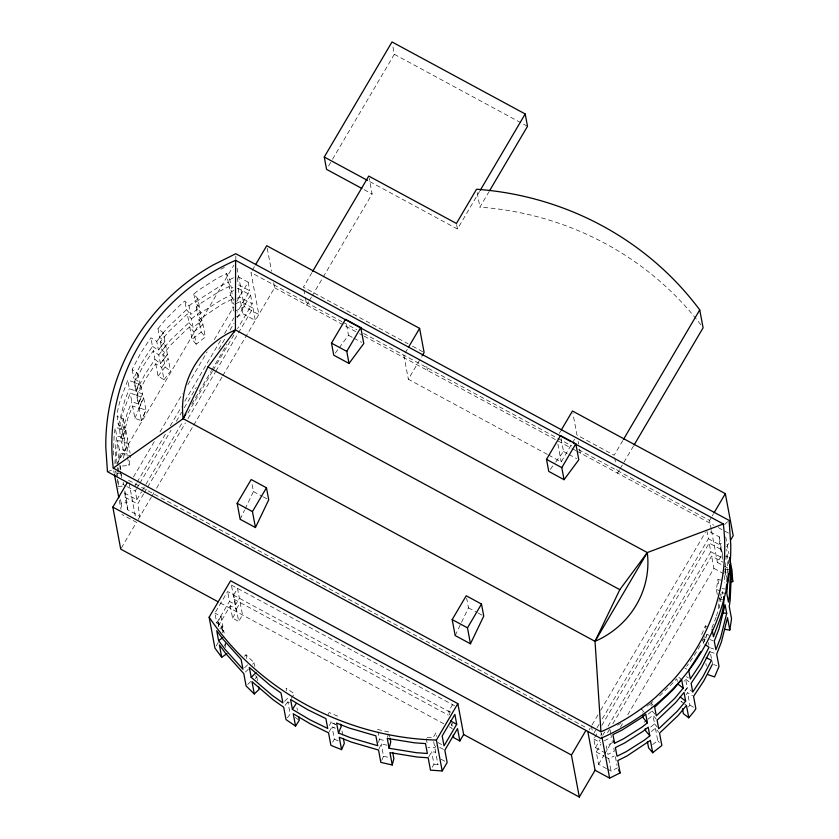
<?xml version="1.0" encoding="UTF-8"?>
<svg xmlns="http://www.w3.org/2000/svg" width="839" height="839" viewBox="0 0 839 839"><rect width="100%" height="100%" fill="white"/><g stroke="black" fill="none" stroke-linecap="round" stroke-linejoin="round"><path stroke-width="0.63" stroke-dasharray="4.2 3.15" d="M113.338 455.021L114.251 433.815L115.195 427.691L121.686 428.54L123.302 437.192L116.81 436.343L115.195 427.691M114.953 463.663L115.866 442.457L116.81 436.343M115.981 463.002L117.617 440.664L124.109 441.524L125.735 450.165L119.243 449.316L117.617 440.664M117.387 476.636L117.544 472.902M117.596 471.654L117.817 466.662M117.869 465.414L119.243 449.316M118.572 472.231L118.781 467.25M725.588 568.129L724.382 580.483L724.844 582.958M725.641 566.881L726.238 553.163M727.371 573.037L727.853 561.815L726.731 549.503M600.997 735.803L601.217 733.213L601.699 735.772M123.302 437.192L124.822 427.313L118.54 425.1C113.999 409.705 123.165 394.435 127.727 380.046L134.24 382.332L135.866 390.984L129.353 388.698L127.727 380.046M118.54 425.1L124.633 400.843L129.353 388.698M125.735 450.165L127.465 438.923L120.973 438.073C116.432 422.678 125.588 407.408 130.16 393.019L136.673 395.305L138.288 403.958L131.775 401.671L130.16 393.019M121.686 428.54L123.207 418.661L116.925 416.448M120.973 438.073L127.056 413.816L131.775 401.671M119.107 459.762L120.05 453.647L126.752 453.133L128.273 443.254L121.781 442.394L127.864 418.137L132.583 405.992L139.096 408.278L141.413 420.643L134.901 418.346L132.583 405.992M124.109 441.524L125.84 430.271L119.348 429.421M123.574 458.125L124.088 454.759L121.781 442.394M122.358 466.002L129.059 465.488L130.58 455.608L124.088 454.759M717.293 594.463L716.37 589.523L717.89 579.634L724.382 580.483M718.971 601.353L719.547 597.609M378.546 742.525L379.354 739.337L377.969 731.923M387.545 737.345L388.363 734.156M716.558 615.983L722.652 591.726L723.113 594.201M134.901 418.346L139.337 407.838L137.03 395.484L145.504 379.134L155.729 363.717L161.696 367.356L164.004 379.721L158.047 376.071L155.729 363.717M709.123 635.259L706.952 634.494L703.313 643.209L702.621 639.507M716.087 617.2L711.839 628.138L709.668 627.373M134.24 382.332L137.879 373.617L132.174 369.538L140.648 353.177L150.873 337.76L156.788 341.379L158.403 350.031L165 341.494L163.374 332.842L157.973 328.689L166.374 318.537L181.916 303.351L184.895 301.002L189.016 305.889L190.631 314.531L199.525 307.504L197.899 298.852L193.788 293.965L199.021 289.833L217.49 278.118L226.614 273.577L229.781 279.618L231.396 288.27L233.431 287.253M701.698 634.557L705.326 625.842L708.588 626.985M703.313 643.209L706.952 634.494M136.673 395.305L140.879 385.489L134.597 382.511L143.081 366.15L153.306 350.744L158.802 354.97L160.427 363.612L167.422 354.467L165.807 345.825L160.396 341.662L168.807 331.51L187.328 313.975L191.439 318.862L193.054 327.514L201.947 320.477L200.332 311.825L196.211 306.948L201.444 302.806L219.912 291.091L229.047 286.55L231.679 291.584L233.294 300.236L239.723 297.037L252.214 303.791L237.626 328.563M378.987 749.007L381.221 743.899L386.968 745.2M381.745 760.344L383.528 756.254L381.221 743.899M240.153 519.289L244.579 510.049M245.135 508.895L253.441 491.57L251.637 481.932M455.178 635.543L468.466 607.824L466.662 598.176M137.879 373.617L139.494 382.269L135.866 390.984L139.494 382.269L133.789 378.179L142.273 361.829L152.488 346.413L150.873 337.76M140.879 385.489L142.504 394.141L138.288 403.958L142.504 394.141L136.212 391.163L144.696 374.802L154.921 359.386L153.306 350.744M328.059 714.566L329.14 712.542L339.344 716.8M329.36 725.462L330.986 722.421L330.293 718.719M116.852 463.894L233.882 265.114M252.287 270.284L254.92 265.816M133.485 476.951L154.691 440.926M159.997 431.917L182.535 393.638M187.842 384.629L207.065 351.981M214.354 339.596L233.578 306.938M236.892 301.306L248.166 282.166L236.892 276.073L238.517 284.725L249.781 290.818L237.185 312.213M134.439 486.735L136.432 483.348M137.093 482.226L166.258 432.683M170.233 425.929L181.507 406.789M184.821 401.157L221.276 339.229M224.59 333.607L233.871 317.845M124.371 492.954L136.862 499.708L135.247 491.056L136.579 488.801M137.239 487.679L139.222 484.302M139.893 483.17L171.041 430.26M176.347 421.251L181.654 412.243M184.307 407.733L196.232 387.471M218.769 349.192L226.069 336.806M230.043 330.052L234.018 323.288M237.332 317.666L250.588 295.139L238.098 288.385L234.889 289.99M328.573 165.986L331.887 160.354M332.559 159.221L394.32 54.304L392.474 44.425M191.764 404.062L210.946 371.478M211.606 370.356L226.824 344.504M136.862 499.708L141.508 491.822M142.169 490.7L182.608 422.017M187.915 413.008L212.435 371.352M213.096 370.219L234.312 334.195M127.497 509.63L127.035 502.718L124.717 490.354L125.189 497.275L127.497 509.63L139.987 516.384L137.68 504.029L143.647 493.898M144.308 492.766L146.961 488.267M147.622 487.144L185.409 422.961M188.051 418.462L215.235 372.296M215.896 371.174L237.773 334.016M238.433 332.884L253.021 308.112L240.531 301.369L235.182 304.022M121.372 548.003L136.484 522.34L121.928 514.464M138.236 519.362L151.261 497.244M151.922 496.122L153.915 492.745M156.557 488.235L193.022 426.306M193.683 425.184L222.188 376.774M222.849 375.641L274.605 287.735L273.65 282.649M311.94 272.591L303.351 287.179L408.016 343.759M308.689 301.725L306.707 305.092L305.27 297.415M309.35 300.603L311.332 297.237M311.993 296.115L322.564 278.16M323.225 277.038L372.117 193.998L369.181 178.298M221.035 629.439L222.88 626.282L216.766 622.978L214.92 613.099L227.61 591.537L233.724 594.841L235.581 604.73L229.467 601.416L227.61 591.537M216.766 622.978L229.467 601.416M218.874 626.597L217.941 621.647L221.035 616.403L214.92 613.099M233.724 594.841L237.521 588.391L239.377 598.28L235.581 604.73M218.213 626.23L230.274 605.748L236.388 609.051L238.696 621.405L232.581 618.102L230.274 605.748M369.81 181.633L457.444 229.016L479.583 191.428M222.461 632.711L223.698 630.613L220.636 628.956M236.388 609.051L240.185 602.601L242.492 614.956L238.696 621.405M216.168 645.988L219.273 640.713M232.581 618.102L236.378 611.652L231.008 582.927M700.806 324.787A307.871 296.67 -10.6 0 0 479.908 207.149L489.158 191.439M224.149 646.114L226.006 642.968M405.153 352.925L407.775 348.458M547.416 454.434L408.352 379.249L421.493 356.932M329.129 731.828L332.045 726.868L335.359 728.252M332.611 742.2L334.362 739.222L332.045 726.868L334.079 727.864M559.33 433.333L560.641 431.099M548.57 455.053L561.207 461.89L571.726 444.041M572.376 442.919L575.009 438.461M449.452 714.797L448.76 711.094L452.557 704.645L453.018 707.12M428.75 756.799L431.676 751.838L435.63 752.111M436.06 745.682L434.822 747.79L427.9 747.308M452.682 723.155L451.413 725.305L453.448 726.406M622.8 440.569L614.179 455.22L576.98 435.105L572.943 413.554M432.232 767.171L433.983 764.193L431.676 751.838M433.983 764.193L437.948 764.465L439.175 762.368M619.518 469.756L617.525 473.133L616.812 469.295M620.178 468.634L633.445 446.096M711.231 529.357L709.563 520.442L711.535 517.097M712.196 515.975L713.507 513.741M589.072 729.982L590.236 727.99M592.072 724.886L598.039 714.755M600.693 710.245L705.431 532.346M593.687 733.538L596.34 729.028M597.001 727.906L598.994 724.529M602.308 718.897L708.368 538.743L706.983 531.339M605.674 753.16L595.459 747.633L593.834 738.981L597.819 732.227M601.794 725.473L709.186 543.074L721.676 549.828L722.599 554.768M595.459 747.633L600.095 739.757M602.748 735.247L604.741 731.87M608.055 726.238L710.801 551.726L709.186 543.074M606.524 768.608L598.574 764.319L596.267 751.954L600.902 744.078M607.53 732.814L609.523 729.437M612.837 723.816L711.608 556.047L722.966 562.182M598.574 764.319L603.881 755.31M604.541 754.177L612.501 740.669M620.451 727.161L622.444 723.784M627.74 714.776L713.926 568.402L711.608 556.047M727.497 567.898L717.429 562.455L722.683 553.52M726.626 546.829L728.598 543.483M291.206 698.562L294.321 693.717L286.109 688.169L286.571 690.644M158.047 376.071L165.136 367L162.829 354.635L171.229 344.483L186.772 329.308L189.75 326.948L193.872 331.835L196.179 344.189L205.324 336.953L203.017 324.599L198.895 319.711L222.345 304.064L231.47 299.523L234.112 304.557M684.939 691.284L687.246 687.812L685.62 679.16L684.068 681.195M335.296 353.083L338.4 348.888M339.176 347.849L348.489 335.275L346.192 323.005M550.321 469.337L554.978 463.044M555.754 462.006L563.514 451.529L560.525 435.567M285.082 705.4L287.871 701.75L289.895 703.124M287.399 717.754L290.179 714.104L287.871 701.75L289.843 703.134M161.696 367.356L168.23 358.798L162.829 354.635M164.004 379.721L170.548 371.153L168.23 358.798M686.134 694.619L687.592 692.72L692.563 695.751M688.452 706.973L689.899 705.075L687.592 692.72M158.802 354.97L165.807 345.825M684.907 690.864L687.246 687.812L692.741 692.039M156.788 341.379L163.374 332.842M152.488 346.413L158.403 350.031L165 341.494L159.588 337.341L167.999 327.189L186.51 309.654L184.895 301.002M154.921 359.386L160.427 363.612L167.422 354.467L162.011 350.314L170.422 340.162L188.943 322.627L187.328 313.975M659.611 695.909L663.995 691.63M664.876 690.77L673.109 682.726A202.807 195.435 -10.6 0 0 676.454 679.003M244.359 656.297L245.974 654.756L254.175 662.768L254.867 666.481M244.589 667.729L247.82 664.645M252.56 664.32L254.175 662.768M245.397 672.06L248.627 668.966M247.704 684.414L250.945 681.32M255.213 678.52L256.839 676.979L254.102 674.304M284.578 701.289L287.955 698.058M724.497 524.564L728.189 521.239M189.016 305.889L197.899 298.852M199.525 307.504L195.403 302.617L200.636 298.474L219.105 286.77L228.239 282.219L226.614 273.577M191.439 318.862L200.332 311.825M201.947 320.477L197.836 315.59L203.069 311.458L221.538 299.743L230.662 295.202L229.047 286.55M193.872 331.835L203.017 324.599M196.179 344.189L192.068 339.302L201.213 332.066L198.895 319.711M647.005 706.218L649.963 703.869M650.949 703.092L652.92 701.53M648.232 714.073L652.176 710.948L651.484 707.235M644.1 722.295L647.058 719.956M648.054 719.17L652.994 715.268L656.287 719.18M650.655 727.046L654.609 723.921L652.994 715.268M651.347 731.461L655.416 728.242L658.709 732.153M652.648 744.623L657.734 740.596L655.416 728.242M219.86 628.526L221.947 627.079L217.941 621.647M220.867 269.193L224.328 267.473M229.781 279.618L233.84 277.594M231.679 291.584L233.819 290.525M234.951 311.3L244.285 306.654L258.842 314.52L250.976 272.507L341.777 321.599M236.42 316.911L242.838 313.723L255.329 320.477L253.021 308.112M617.378 725.169L620.85 723.438M604.3 740.753L611.411 737.208L610.949 734.744M612.753 742.546L606.324 745.735L607.95 754.387L614.368 751.188L613.676 747.486M605.349 756.872L608.757 758.708L614.106 756.054M607.667 769.227L611.065 771.072L617.494 767.874M107.455 471.707L112.311 469.976M121.477 473.06L115.614 473.5L115.153 471.036M118.047 486.473L123.91 486.033M120.48 499.446L121.173 503.159L127.035 502.718M710.161 531.936L719.243 536.855L719.715 543.766L723.228 543.504M725.651 556.477L728 556.299M724.571 569.723L730.433 569.272M427.208 737.502L432.976 737.901L436.06 732.657L436.752 736.359M722.106 588.621L725.997 589.135M721.613 592.774L726.805 593.456M377.508 729.448L388.908 732.038L389.831 736.978M379.354 739.337L385.688 740.774M383.528 756.254L389.286 757.554M716.37 589.523L720.554 590.992M719.033 598.543L723.218 600.011M137.03 395.484L143.647 397.812L145.965 410.166L141.413 420.643L145.965 410.166L139.337 407.838M709.93 639.58L713.181 640.723M710.465 647.855L713.716 648.998M710.193 651.798L715.615 653.696M713.58 664.53L716.842 665.673M335.527 724.435L330.986 722.421L335.527 724.319M334.362 739.222L338.778 741.068M394.32 54.304L527.5 126.311M364.147 189.687L372.117 193.998M412.61 346.245L422.961 351.845M342.92 322.218L356.711 329.675M363.612 333.408L556.697 437.801M557.851 438.419L571.642 445.876M578.543 449.599L709.563 520.442M274.605 287.735L358.463 333.073M359.616 333.691L363.067 335.558M364.21 336.187L571.139 448.057M572.282 448.676L575.732 450.543M576.886 451.162L713.727 525.141M718.31 527.616L728.609 533.195M348.489 335.275L352.862 337.635M353.953 338.232L361.588 342.364M563.514 451.529L567.888 453.889M568.978 454.486L576.624 458.618M708.368 538.743L720.858 545.497L721.33 552.419L719.715 543.766M710.801 551.726L722.159 557.862M713.926 568.402L726.417 575.155L726.564 577.463M253.441 491.57L262.177 496.289M263.268 496.887L268.721 499.834M468.466 607.824L477.202 612.543M478.293 613.131L483.746 616.088M128.619 480.328L587.206 728.252M126.165 486.148L122.756 484.302L122.525 480.841M127.297 486.756L135.247 491.056M593.834 738.981L600.651 742.672M125.189 497.275L137.68 504.029M596.267 751.954L604.216 756.254M231.407 585.087L454.591 705.746M448.76 711.094L450.795 712.196M233.263 594.977L449.798 712.038M234.071 599.298L448.309 715.122M220.353 602.989L443.726 723.753M449.473 726.857L451.77 728.105M437.916 742.536L444.03 745.84M439.741 747.413L443.821 749.615M441.031 759.222L446.128 761.969M684.76 668.001L686.732 669.207M686.375 676.654L688.347 677.86M689.899 705.075L693.874 707.508M295.244 717.534L299.292 720.282M704.55 636.602L706.448 637.965M685.62 679.16L691.126 683.386M678.898 677.409L680.702 678.793M683.754 703.365L681.048 701.278L681.509 703.753M684.655 704.057L686.459 705.442M165.136 367L170.548 371.153M651.389 703.271L653.036 705.221M652.176 710.948L656.297 715.824M654.609 723.921L657.902 727.822M644.142 712.259L641.667 709.322L642.359 713.035M657.734 740.596L659.381 742.557M186.51 309.654L190.631 314.531M201.213 332.066L205.324 336.953M188.943 322.627L193.054 327.514M228.239 282.219L231.396 288.27M230.662 295.202L233.294 300.236M725.735 536.95L728.86 553.635M719.243 536.855L720.858 545.497M725.253 568.978L726.417 575.155M722.599 559.214L721.676 549.828M724.802 570.95L726.186 578.365M711.472 530.626L717.429 562.455M717.89 579.634L719.044 585.811M720.544 593.844L721.939 601.259M718.583 603.849L719.977 611.264M705.326 625.842L705.798 628.317M708.452 642.527L708.913 645.002M710.654 654.263L711.577 659.202M711.808 660.44L712.5 664.152M705.872 663.502L706.333 665.977M676.884 679.045L677.346 681.509M614.651 457.779L615.847 464.177M650.791 703.533L651.253 705.998M578.176 441.503L578.658 444.062M579.613 449.19L580.336 453.029M557.883 444.135L561.207 461.89M615.406 756.757L617.032 765.399M610.026 729.794L610.719 733.506M608.757 758.708L611.065 771.072M591.411 726.008L592.565 732.185M477.181 192.571L479.908 207.149M456.615 224.569L457.444 229.016M426.747 366.538L427.471 370.387M403.842 355.149L408.352 379.249M450.606 720.974L452.106 729.007M433.669 741.613L437.948 764.465M426.285 738.656L427.208 743.606M303.833 289.738L305.029 296.136M267.222 248.271L271.511 271.186M341.997 731.01L343.151 737.187M248.166 282.166L249.781 290.818M250.588 295.139L252.214 303.791M237.08 268.144L244.285 306.654M238.098 288.385L239.723 297.037M240.531 301.369L242.838 313.723M231.47 299.523L233.787 311.877M296.975 707.927L297.446 710.392M193.788 293.965L195.403 302.617M196.211 306.948L197.836 315.59M256.839 676.979L257.531 680.691M189.75 326.948L192.068 339.302M245.974 654.756L246.666 658.468M221.035 616.403L222.88 626.282M223.698 630.613L224.16 633.078M221.947 627.079L222.88 632.019M225.072 643.765L225.764 647.467M157.973 328.689L159.588 337.341M160.396 341.662L162.011 350.314M132.174 369.538L133.789 378.179M134.597 382.511L136.212 391.163M125.84 430.271L127.465 438.923M128.273 443.254L130.118 453.133M123.207 418.661L124.822 427.313M126.752 453.133L127.213 455.608M127.444 456.846L129.059 465.488M129.101 482.876L135.771 518.523M120.05 453.647L121.204 459.824M120.092 465.645L120.785 469.347M123.218 482.331L123.679 484.795M120.334 471.329L121.487 477.506M113.758 470.826L114.24 473.395M119.285 500.348L120.973 509.336M728.252 559.991L728.493 563.682M121.561 474.213L121.791 477.674M119.935 465.561L120.25 470.176M121.173 503.159L121.592 509.441M118.194 480.967L118.687 488.34M117.554 479.1L117.88 484.019M116.013 471.675L116.348 476.594M235.822 256L235.853 259.44M704.309 637.85A202.807 195.435 -10.6 0 1 702.589 641.153M700.208 645.516A202.807 195.435 -10.6 0 1 686.659 666.365M141.739 401.503L139.096 408.278L143.647 397.812L141.739 401.503"/><path stroke-width="1.26" d="M573.425 442.95L723.312 523.987A206.698 199.179 -10.6 0 1 671.693 681.614L656.15 696.789A206.698 199.179 -10.6 0 1 600.955 731.797L113.255 468.131L183.154 418.671A88.305 85.085 -10.6 0 1 235.423 329.895L235.612 260.321L571.118 441.702M726.994 581.773L727.098 579.277M728.336 573.624L726.805 593.456L728.43 602.108L729.374 595.994L730.287 574.788L729.615 564.951M726.186 587.908L726.752 584.238M726.7 613.351L720.607 637.609L715.887 649.753L714.272 641.111L718.992 628.967L725.074 604.699L726.7 613.351L722.799 612.848M724.623 629.355L729.815 630.037L731.545 618.794L729.238 606.429L730.182 600.315L731.094 579.109L730.433 569.272L732.741 581.637L730.391 581.805M389.128 748.294L387.272 738.414L414.634 742.83L425.509 743.585L427.355 753.464L416.48 752.709L389.128 748.294L390.754 741.917L390.062 738.215M258.685 686.868L259.146 689.333L254.301 693.968L251.983 681.614L273.084 699.747L283.697 707.225L286.005 719.579L295.548 726.092L293.241 713.737L310.472 723.952L328.542 732.825L330.86 745.179L332.884 746.175L341.578 749.626L339.26 737.271L351.436 742.106L378.536 750.035L380.843 762.389L392.243 764.979L393.879 758.603L392.725 752.426M338.453 732.94L336.607 723.061L348.772 727.895L375.872 735.824L377.728 745.714L350.618 737.775L338.453 732.94L341.19 726.689L340.728 724.214M341.578 749.626L344.315 743.364L343.382 738.425M600.955 731.797L595.029 641.342L183.154 418.671L207.925 366.989L235.423 329.895L647.299 552.565L723.312 523.987M255.444 527.553L268.721 499.834L266.466 487.784L251.186 479.52L237.164 503.327L240.153 519.289L255.444 527.553L252.455 511.591L266.466 487.784M470.469 643.807L483.746 616.088L481.492 604.038L466.211 595.774L452.19 619.581L455.178 635.543L470.469 643.807L467.48 627.845L481.492 604.038M595.029 641.342L619.801 589.66L647.299 552.565A88.305 85.085 -10.6 0 1 595.029 641.342L647.299 552.565M700.617 651.725L688.704 670.413L690.319 679.066L700.544 663.649L709.018 647.299L705.211 644.572M709.836 651.62L701.352 667.97L691.126 683.386L692.741 692.039L702.967 676.622L711.451 660.272L706.218 657.786M712.259 664.593L703.774 680.943L693.559 696.36L695.867 708.724L694.178 711.273L688.777 717.796L683.366 713.643L682.443 708.693M218.056 601.752L120.711 549.126L112.856 507.113L127.308 482.561M255.57 264.694L266.739 245.733L419.605 328.374L424.115 352.464L422.143 355.809M361.871 188.45L326.581 169.373L324.263 157.019L392.012 41.95L525.193 113.957L527.5 126.311L489.819 190.306M183.154 418.671L185.807 414.183M234.102 332.139L235.423 329.895M312.601 271.469L368.761 176.075L456.406 223.457L476.552 189.236A307.871 296.67 -10.6 0 1 699.736 309.895L703.092 327.808L634.106 444.974M331.489 343.12L345.5 319.313L360.791 327.577L363.78 343.539L349.024 363.444L333.744 355.18L331.489 343.12L346.769 351.384L349.024 363.444M346.769 351.384L360.791 327.577M226.918 653.644L221.706 657.273L214.931 648.096L209.152 617.2L230.599 580.766L457.853 703.627L463.642 734.513L459.845 740.963L453.731 737.659L453.27 735.184M480.244 190.306L525.193 113.957M408.436 347.346L419.605 328.374M561.301 429.988L572.471 411.016L725.336 493.657L733.192 535.67L730.57 540.127M546.514 459.373L560.525 435.567L575.816 443.831L578.805 459.793L564.06 479.688L548.769 471.424L546.514 459.373L561.794 467.638L564.06 479.688M561.794 467.638L575.816 443.831M392.243 764.979L389.936 752.614L417.287 757.04L428.173 757.785L430.48 770.15L442.184 770.957L436.406 740.061L457.853 703.627M623.461 439.447L699.736 309.895M456.72 724.288L444.03 745.84L442.174 735.96L454.874 714.398L456.72 724.288L450.606 720.974M442.184 770.957L447.145 762.525L444.838 750.171L457.528 728.609L459.845 740.963M463.642 734.513L579.309 797.05L571.443 755.037L585.895 730.486M714.167 512.629L725.336 493.657M579.309 797.05L595.071 770.265L587.908 731.965M292.433 709.406L290.577 699.527L307.819 709.742L325.878 718.614L327.734 728.493L309.664 719.631L292.433 709.406L296.167 703.596M295.548 726.092L299.292 720.282L298.6 716.569M683.219 688.137L674.818 698.289L656.297 715.824L654.682 707.183L673.193 689.637L681.604 679.485L683.219 688.137L677.818 683.984M685.652 701.11L677.241 711.262L658.72 728.808L657.105 720.156L675.626 702.621L684.037 692.469L685.652 701.11L680.24 696.957M251.176 677.293L249.319 667.404L270.42 685.536L281.034 693.014L282.879 702.904L272.276 695.416L251.176 677.293L256.021 672.658M614.578 743.26L612.952 734.607L622.087 730.066L640.556 718.352L645.789 714.209L647.404 722.861L642.171 727.004L623.702 738.708L614.578 743.26L613.519 741.246M649.837 735.834L644.604 739.977L626.135 751.692L617.001 756.233L615.386 747.58L624.51 743.039L642.978 731.325L648.211 727.182L649.837 735.834L645.715 730.947L645.254 728.483M647.425 741.655L648.578 747.832L652.7 752.719L661.845 745.483L659.538 733.129L678.048 715.594L686.459 705.442L688.777 717.796M218.58 640.597L216.735 630.708L223.027 639.245L241.118 659.391L242.974 669.281L224.883 649.124L218.58 640.597L222.755 637.692M595.071 770.265L609.628 778.131L620.126 772.908L617.808 760.554L626.943 756.012L650.382 740.365L652.7 752.719M436.406 740.061C346.947 737.722 259.282 691.787 209.152 617.2M707.948 674.619L714.576 676.947L719.013 666.439L716.695 654.084L721.414 641.94L727.507 617.682L729.815 630.037M324.263 157.019L367.524 180.406M207.925 366.989L619.801 589.66M237.164 503.327L252.455 511.591M452.19 619.581L467.48 627.845M112.856 507.113L571.443 755.037M254.301 693.968L246.089 685.956L243.782 673.602L225.691 653.455L219.388 644.918L221.706 657.273M647.404 722.861L643.293 717.974L642.821 715.499M618.542 769.887L620.126 772.908M729.573 557.484L731.975 570.321L732.741 581.637M723.575 596.676C725.295 610.404 717.576 623.933 713.465 636.78L712.07 629.365M601.941 737.062L609.628 778.131M114.482 474.675L118.813 497.779M113.255 468.131A206.698 199.179 -10.6 0 1 235.612 260.321M676.171 685.453C655.039 708.147 629.082 725.882 600.766 738.404L107.455 471.707L105.808 447.135A212.728 204.999 -10.6 0 1 213.001 265.061L235.801 253.714L729.112 520.411L730.759 544.983A212.728 204.999 -10.6 0 1 676.171 685.453"/></g></svg>
